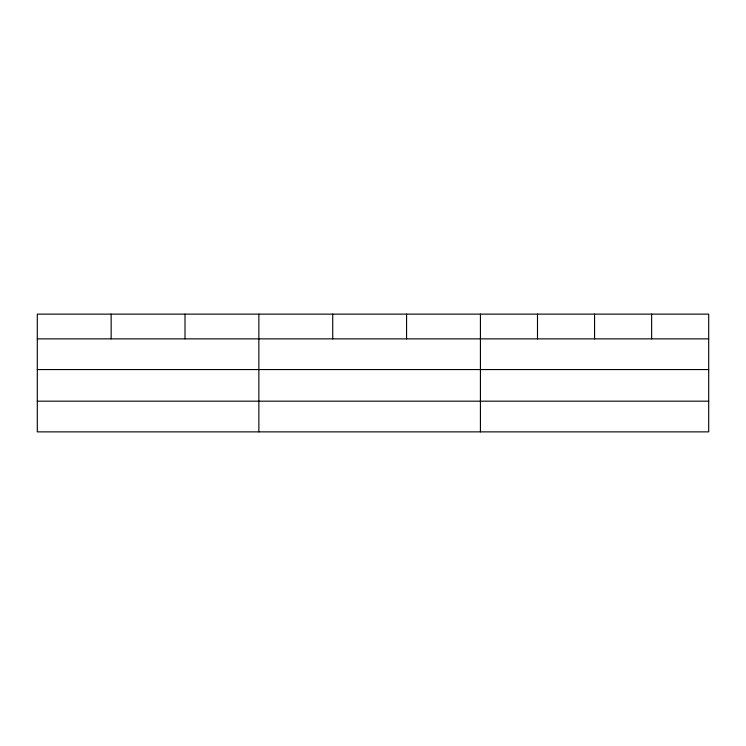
<?xml version="1.0" encoding="UTF-8"?>
<svg xmlns="http://www.w3.org/2000/svg" width="746" height="746" viewBox="0 0 746 746"><rect width="100%" height="100%" fill="white"/><g stroke="black" fill="none" stroke-linecap="round" stroke-linejoin="round"><path stroke-width="1.12" d="M708.7 369.559L708.7 314.131L37.3 314.131L37.3 431.869L708.7 431.869L708.7 369.559L37.3 369.559M37.3 338.87L708.7 338.87M37.3 401.18L708.7 401.18M651.631 314.131L651.631 338.87M594.562 314.131L594.562 338.87M537.493 314.131L537.493 338.87M480.424 314.131L480.424 431.869M406.57 314.131L406.57 338.87M332.716 314.131L332.716 338.87M258.862 314.131L258.862 431.869M185.008 314.131L185.008 338.87M111.154 314.131L111.154 338.87"/></g></svg>
